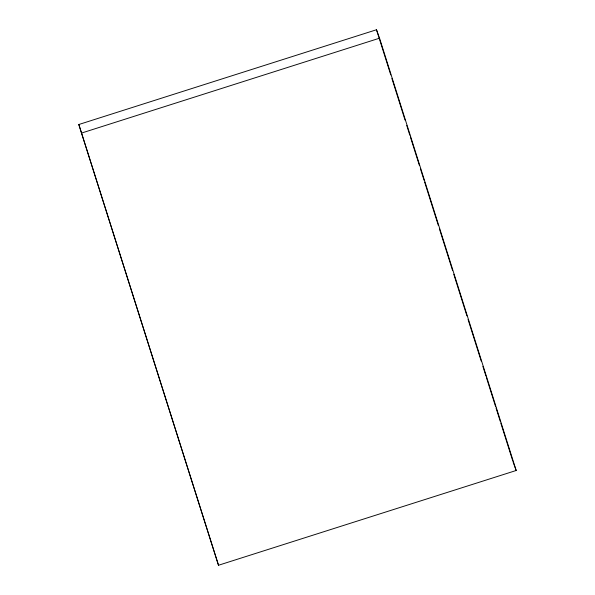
<?xml version="1.0" encoding="UTF-8"?>
<svg xmlns="http://www.w3.org/2000/svg" width="595" height="595" viewBox="0 0 595 595"><rect width="100%" height="100%" fill="white"/><g stroke="black" fill="none" stroke-linecap="round" stroke-linejoin="round"><path stroke-width="0.89" d="M78.823 124.511L376.494 29.75L379.55 38.184L516.177 470.489L218.506 565.25L78.823 124.511L218.506 565.25M81.872 132.953L379.55 38.184M513.128 462.047L516.177 470.489M376.494 29.75L390.774 74.925M391.889 78.473L405.054 120.108M406.735 125.426L409.814 135.169M410.372 136.939L419.334 165.284M420.449 168.831L424.094 180.345M424.652 182.115L438.366 225.527M439.489 229.068L452.646 270.703M453.769 274.25L466.926 315.886M468.049 319.426L481.206 361.061M482.887 366.379L485.966 376.122M486.524 377.892L495.486 406.244M496.044 408.014L500.246 421.297M500.804 423.075L512.845 461.162"/></g></svg>
